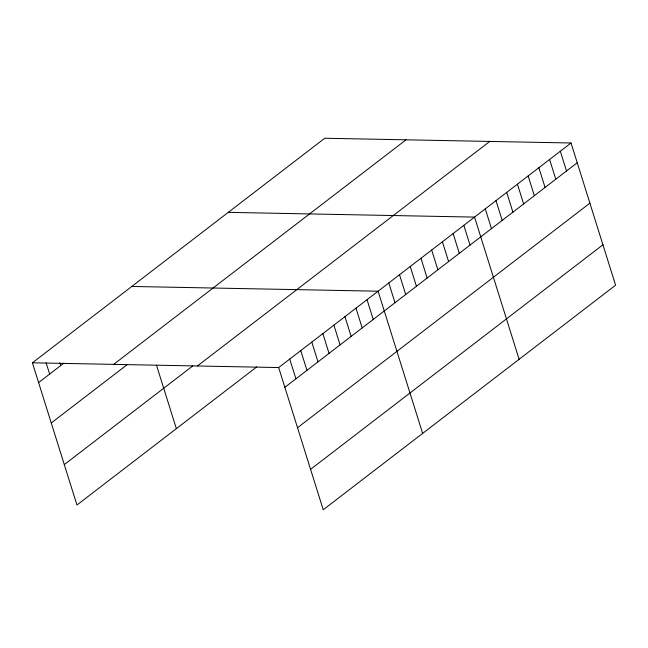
<?xml version="1.0" encoding="UTF-8"?>
<svg xmlns="http://www.w3.org/2000/svg" width="648" height="648" viewBox="0 0 648 648"><rect width="100%" height="100%" fill="white"/><g stroke="black" fill="none" stroke-linecap="round" stroke-linejoin="round"><path stroke-width="0.97" d="M256.762 366.898L76.958 505.003L32.4 362.807L324.761 138.251L571.042 142.997L615.6 285.193L323.239 509.749L278.672 367.554L571.042 142.997M38.596 382.571L63.836 363.18M113.667 364.37L406.037 139.822M51.257 422.974L126.992 364.8M64.298 464.6L192.804 365.901M197.405 365.982L489.767 141.434M284.869 387.31L577.23 162.761M297.529 427.712L589.891 203.164M310.578 469.346L602.94 244.79M228.282 212.358L474.555 217.104L519.121 359.292M131.803 286.457L378.076 291.203L422.642 433.399M32.4 362.807L278.672 367.554M560.317 151.235L566.514 170.991M549.601 159.465L555.79 179.229M538.877 167.702L545.073 187.458M528.16 175.932L534.349 195.696M517.436 184.17L523.633 203.926M506.72 192.399L512.908 212.163M495.995 200.637L502.192 220.393M485.279 208.867L491.476 228.631M463.838 225.334L470.035 245.098M453.122 233.572L459.31 253.328M442.398 241.801L448.594 261.565M431.681 250.039L437.87 269.795M420.957 258.269L427.154 278.033M410.241 266.506L416.429 286.262M399.516 274.736L405.713 294.5M388.8 282.974L394.988 302.729M367.035 299.684L373.224 319.448M355.987 308.173L362.183 327.929M344.947 316.653L351.135 336.417M333.898 325.134L340.095 344.898M322.858 333.623L329.046 353.379M311.81 342.104L318.006 361.868M300.761 350.584L306.958 370.348M289.721 359.065L295.909 378.829M156.46 365.124L176.361 428.652M59.794 362.783L60.685 365.602M46.097 362.791L49.637 374.082"/></g></svg>
